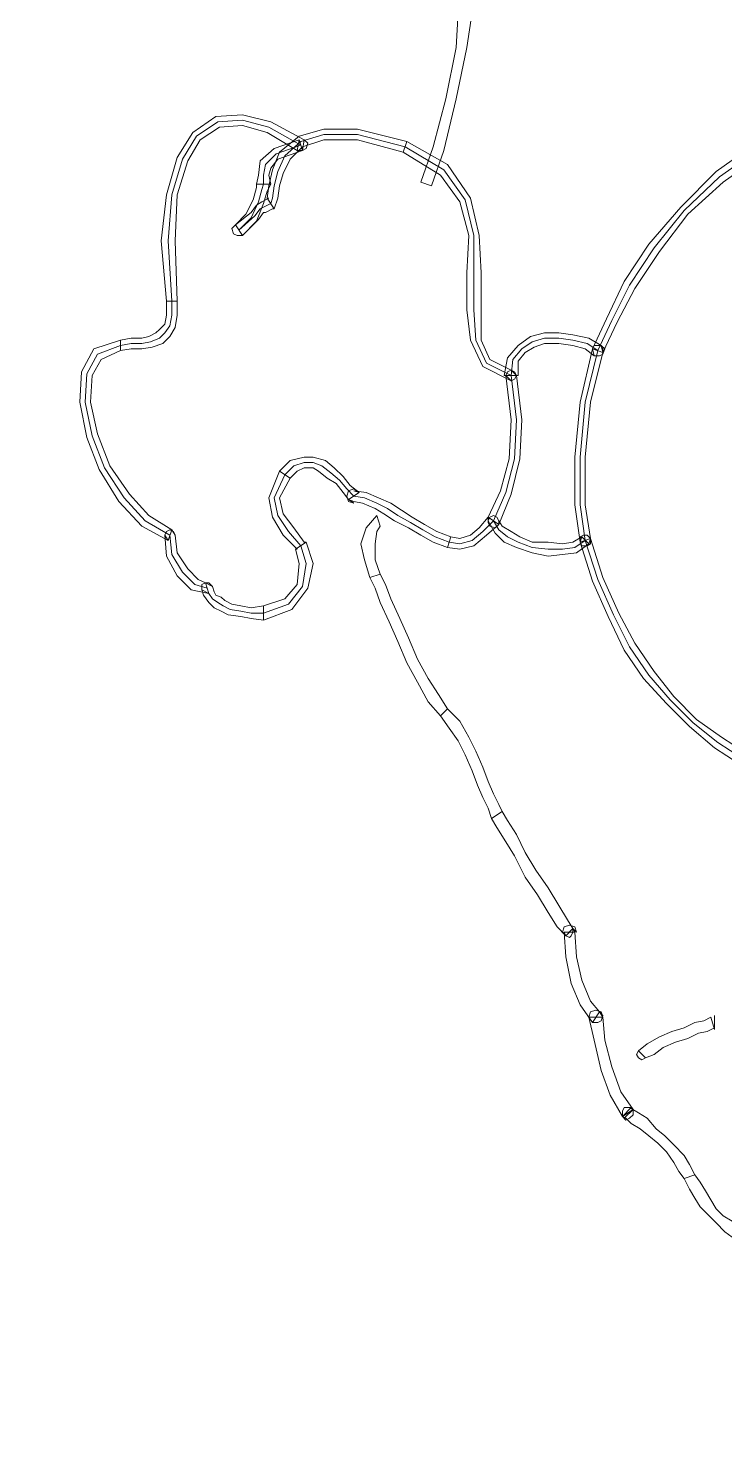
# Model space of a CAD drawing. Header units: millimetres. Extents: x -29311 to -3405, y 28913 to 42880.
# Drawn here: x -26236.81 to -26217.3, y 40302.46 to 40341.75 of the extents above; entities that cross this region are included whole.
import ezdxf

# ---------------------------------------------------------------- set-up
doc = ezdxf.new("R2010")
doc.units = ezdxf.units.MM
for name, color, linetype, lineweight in [('MIM_İnsan', 251, 'Continuous', 9), ('MIM_Selinoks', 251, 'Continuous', 9), ('tarama-betonarme', 252, 'Continuous', 13)]:
    doc.layers.add(name, color=color, linetype=linetype, lineweight=lineweight)

# ---------------------------------------------------------------- blocks, each defined once
blk = doc.blocks.new('160718_InsanKadın')
at = {"layer": 'MIM_İnsan', "flags": 128}
for points in [[(63.062, 46.26), (63.062, 46.26), (62.914, 46.558), (62.765, 46.807), (62.617, 47.055), (62.37, 47.303), (62.172, 47.502), (61.924, 47.75), (61.726, 47.9), (61.479, 48.049), (61.381, 47.75), (61.529, 47.602), (61.726, 47.452), (61.974, 47.303), (62.172, 47.105), (62.32, 46.856), (62.468, 46.608), (62.617, 46.36), (62.765, 46.161), (62.765, 46.161), (63.062, 46.26)], [(63.062, 46.26), (63.062, 46.26), (62.914, 46.558), (62.765, 46.807), (62.617, 47.055), (62.37, 47.303), (62.172, 47.502), (61.924, 47.75), (61.726, 47.9), (61.479, 48.049), (61.381, 47.75), (61.529, 47.602), (61.726, 47.452), (61.974, 47.303), (62.172, 47.105), (62.32, 46.856), (62.468, 46.608), (62.617, 46.36), (62.765, 46.161), (62.765, 46.161), (63.062, 46.26)], [(64.745, 44.571), (64.695, 44.571), (64.547, 44.72), (64.299, 44.869), (64.052, 45.068), (63.804, 45.267), (63.557, 45.515), (63.359, 45.813), (63.211, 46.062), (63.062, 46.26), (62.765, 46.161), (62.914, 45.863), (63.062, 45.615), (63.359, 45.316), (63.607, 45.068), (63.854, 44.869), (64.101, 44.571), (64.348, 44.422), (64.596, 44.273), (64.547, 44.273), (64.596, 44.273), (64.745, 44.273), (64.795, 44.373), (64.795, 44.522), (64.695, 44.571), (64.745, 44.571)], [(64.795, 44.522), (64.695, 44.571), (64.547, 44.72), (64.299, 44.869), (64.052, 45.068), (63.804, 45.267), (63.557, 45.515), (63.359, 45.813), (63.211, 46.062), (63.062, 46.26), (62.765, 46.161), (62.914, 45.863), (63.062, 45.615), (63.359, 45.316), (63.607, 45.068), (63.854, 44.869), (64.101, 44.571), (64.348, 44.422), (64.596, 44.273), (64.497, 44.323), (64.596, 44.273), (64.745, 44.273), (64.795, 44.373), (64.795, 44.522), (64.695, 44.571), (64.795, 44.522)], [(64.745, 44.571), (64.497, 44.323), (64.843, 43.826), (65.09, 43.131), (65.289, 42.386), (65.339, 41.74), (65.734, 41.74), (65.586, 42.386), (65.387, 43.23), (65.14, 43.926), (64.795, 44.522), (64.547, 44.273), (64.795, 44.522), (64.695, 44.621), (64.596, 44.571), (64.497, 44.472), (64.497, 44.323), (64.745, 44.571)], [(65.635, 41.889), (65.734, 41.74), (65.586, 42.386), (65.387, 43.23), (65.14, 43.926), (64.795, 44.522), (64.497, 44.323), (64.843, 43.826), (65.09, 43.131), (65.289, 42.386), (65.339, 41.74), (65.437, 41.591), (65.339, 41.74), (65.387, 41.591), (65.537, 41.541), (65.684, 41.591), (65.734, 41.74), (65.635, 41.889)], [(62.221, 42.088), (62.32, 41.74), (62.518, 41.839), (62.765, 41.889), (63.062, 42.038), (63.409, 42.137), (63.756, 42.286), (64.101, 42.485), (64.348, 42.684), (64.151, 42.882), (63.904, 42.783), (63.656, 42.584), (63.31, 42.435), (62.964, 42.336), (62.667, 42.187), (62.42, 42.137), (62.221, 42.038), (62.221, 41.69), (62.221, 42.088)], [(64.348, 42.684), (64.398, 42.783), (64.348, 42.882), (64.25, 42.932), (64.151, 42.882), (64.348, 42.684)], [(65.339, 41.74), (65.437, 41.591), (65.684, 41.293), (65.932, 40.697), (66.081, 40.051), (66.13, 39.356), (66.426, 39.356), (66.378, 40.051), (66.229, 40.796), (65.981, 41.392), (65.635, 41.889), (65.734, 41.74), (65.635, 41.889), (65.487, 41.889), (65.387, 41.839), (65.339, 41.69), (65.437, 41.591), (65.339, 41.74)], [(66.378, 39.455), (66.426, 39.356), (66.378, 40.051), (66.229, 40.796), (65.981, 41.392), (65.635, 41.889), (65.437, 41.591), (65.684, 41.293), (65.932, 40.697), (66.081, 40.051), (66.13, 39.356), (66.179, 39.256), (66.081, 39.356), (66.13, 39.207), (66.278, 39.157), (66.426, 39.207), (66.476, 39.356), (66.378, 39.455)], [(66.13, 39.356), (66.179, 39.256), (66.328, 39.008), (66.575, 38.61), (66.872, 38.114), (67.218, 37.617), (67.515, 37.12), (67.762, 36.623), (68.01, 36.226), (68.158, 35.978), (68.456, 36.176), (68.307, 36.425), (68.059, 36.822), (67.812, 37.22), (67.515, 37.816), (67.169, 38.312), (66.872, 38.809), (66.625, 39.207), (66.378, 39.455), (66.426, 39.356), (66.378, 39.455), (66.278, 39.505), (66.229, 39.455), (66.179, 39.356), (66.179, 39.256), (66.13, 39.356)], [(68.456, 36.176), (68.456, 36.176), (68.307, 36.425), (68.059, 36.822), (67.812, 37.22), (67.515, 37.816), (67.169, 38.312), (66.872, 38.809), (66.625, 39.207), (66.378, 39.455), (66.179, 39.256), (66.328, 39.008), (66.575, 38.61), (66.872, 38.114), (67.218, 37.617), (67.515, 37.12), (67.762, 36.623), (68.01, 36.226), (68.158, 35.978), (68.158, 35.978), (68.456, 36.176)], [(68.158, 35.978), (68.158, 35.978), (68.257, 35.779), (68.406, 35.481), (68.554, 35.133), (68.703, 34.736), (68.9, 34.289), (69.098, 33.891), (69.345, 33.444), (69.692, 33.097), (69.89, 33.295), (69.642, 33.643), (69.395, 33.991), (69.198, 34.388), (69, 34.835), (68.851, 35.233), (68.703, 35.58), (68.554, 35.878), (68.456, 36.176), (68.456, 36.176), (68.158, 35.978)], [(69.89, 33.295), (69.89, 33.295), (69.642, 33.643), (69.395, 33.991), (69.198, 34.388), (69, 34.835), (68.851, 35.233), (68.703, 35.58), (68.554, 35.878), (68.456, 36.176), (68.158, 35.978), (68.257, 35.779), (68.406, 35.481), (68.554, 35.133), (68.703, 34.736), (68.9, 34.289), (69.098, 33.891), (69.345, 33.444), (69.692, 33.097), (69.692, 33.097), (69.89, 33.295)], [(69.692, 33.097), (69.692, 33.097), (69.939, 32.699), (70.236, 32.252), (70.533, 31.706), (70.781, 31.11), (71.028, 30.563), (71.275, 30.017), (71.423, 29.619), (71.572, 29.321), (71.869, 29.421), (71.72, 29.719), (71.572, 30.116), (71.325, 30.663), (71.078, 31.209), (70.83, 31.805), (70.533, 32.352), (70.236, 32.898), (69.89, 33.295), (69.89, 33.295), (69.692, 33.097)], [(71.869, 29.421), (71.869, 29.421), (71.72, 29.719), (71.572, 30.116), (71.325, 30.663), (71.078, 31.209), (70.83, 31.805), (70.533, 32.352), (70.236, 32.898), (69.89, 33.295), (69.692, 33.097), (69.939, 32.699), (70.236, 32.252), (70.533, 31.706), (70.781, 31.11), (71.028, 30.563), (71.275, 30.017), (71.423, 29.619), (71.572, 29.321), (71.572, 29.321), (71.869, 29.421)], [(67.911, 23.758), (67.762, 25), (67.812, 26.093), (68.059, 27.036), (68.406, 27.831), (68.703, 28.129), (69, 28.378), (69.345, 28.477), (69.642, 28.427), (70.039, 28.278), (70.384, 28.079), (70.731, 27.881), (71.078, 27.682), (71.375, 27.483), (71.672, 27.334), (72.017, 27.185), (72.314, 27.136), (72.512, 26.937), (72.711, 26.689), (72.958, 26.49), (73.205, 26.291), (73.452, 26.192), (73.7, 26.192), (73.997, 26.291), (74.244, 26.54), (74.541, 27.185), (74.442, 27.682), (74.145, 28.129), (73.798, 28.527), (73.65, 29.023), (73.749, 29.669), (74.145, 30.166), (74.838, 30.414), (75.184, 30.414), (75.481, 30.365), (75.778, 30.315), (75.975, 30.216), (76.124, 30.116), (76.272, 30.017), (76.372, 29.868), (76.421, 29.719), (76.767, 29.619), (77.113, 29.272), (77.41, 28.775), (77.46, 28.229), (78.152, 27.831), (78.746, 27.185), (79.291, 26.341), (79.636, 25.447), (79.835, 24.503), (79.785, 23.708), (79.488, 23.162), (78.845, 22.913), (78.548, 22.864), (78.252, 22.864), (78.004, 22.814), (77.756, 22.715), (77.608, 22.566), (77.46, 22.367), (77.41, 22.069), (77.41, 21.672), (77.509, 19.983), (77.41, 18.691), (77.113, 17.698), (76.717, 17.052), (76.124, 16.654), (75.431, 16.605), (74.689, 16.803), (73.798, 17.3), (74.491, 17.549), (74.788, 17.847), (74.838, 18.145), (74.838, 18.393), (74.887, 18.542), (74.986, 18.89), (75.184, 19.337), (75.53, 19.685), (75.085, 19.287), (74.936, 19.089), (74.838, 19.039), (74.639, 18.939), (74.59, 18.79), (74.541, 18.443), (74.442, 18.045), (74.244, 17.598), (73.798, 17.201), (73.155, 17.002), (72.215, 17.002), (70.88, 17.35), (69.791, 17.996), (69.198, 18.84), (68.95, 19.834), (68.95, 20.877), (68.95, 21.92), (68.9, 22.764), (68.603, 23.41), (67.911, 23.758), (67.911, 23.758)], [(74.838, 30.613), (74.838, 30.613), (74.046, 30.315), (73.601, 29.719), (73.452, 29.023), (73.65, 28.427), (73.947, 28.626), (73.848, 29.023), (73.897, 29.619), (74.244, 30.017), (74.838, 30.216), (74.838, 30.216), (74.838, 30.613)], [(76.372, 29.868), (76.569, 29.768), (76.52, 29.917), (76.372, 30.116), (76.223, 30.265), (76.025, 30.365), (75.827, 30.464), (75.481, 30.514), (75.184, 30.563), (74.838, 30.613), (74.838, 30.216), (75.184, 30.265), (75.481, 30.216), (75.728, 30.166), (75.926, 30.066), (76.025, 29.967), (76.173, 29.917), (76.223, 29.818), (76.272, 29.669), (76.47, 29.57), (76.272, 29.669), (76.372, 29.57), (76.47, 29.57), (76.569, 29.619), (76.569, 29.768), (76.372, 29.868)], [(77.509, 28.378), (77.608, 28.229), (77.558, 28.825), (77.262, 29.371), (76.866, 29.768), (76.372, 29.868), (76.47, 29.57), (76.669, 29.47), (76.964, 29.172), (77.262, 28.725), (77.311, 28.229), (77.41, 28.079), (77.311, 28.229), (77.361, 28.129), (77.46, 28.079), (77.558, 28.129), (77.608, 28.229), (77.509, 28.378)], [(71.572, 29.321), (71.572, 29.321), (71.72, 28.924), (71.72, 28.477), (71.672, 28.129), (71.572, 27.98), (71.672, 27.682), (71.968, 28.03), (72.117, 28.477), (72.017, 28.924), (71.869, 29.421), (71.869, 29.421), (71.572, 29.321)], [(71.672, 27.682), (71.672, 27.682), (71.968, 28.03), (72.117, 28.477), (72.017, 28.924), (71.869, 29.421), (71.572, 29.321), (71.72, 28.924), (71.72, 28.477), (71.672, 28.129), (71.572, 27.98), (71.572, 27.98), (71.672, 27.682)], [(68.554, 27.732), (68.554, 27.831), (68.356, 28.179), (68.109, 28.427), (67.762, 28.576), (67.317, 28.725), (66.872, 28.825), (66.476, 28.775), (66.081, 28.725), (65.734, 28.477), (65.932, 28.278), (66.179, 28.427), (66.476, 28.477), (66.872, 28.427), (67.317, 28.427), (67.664, 28.278), (67.911, 28.129), (68.158, 27.98), (68.257, 27.831), (68.257, 27.93), (68.257, 27.831), (68.307, 27.732), (68.406, 27.682), (68.505, 27.732), (68.554, 27.831), (68.554, 27.732)], [(65.734, 28.477), (65.684, 28.328), (65.833, 27.384), (65.833, 26.043), (65.684, 24.503), (65.339, 23.112), (65.635, 23.013), (65.981, 24.503), (66.13, 26.043), (66.13, 27.384), (65.981, 28.427), (65.932, 28.278), (65.981, 28.427), (65.932, 28.527), (65.784, 28.527), (65.684, 28.477), (65.684, 28.328), (65.734, 28.477)], [(65.635, 23.013), (65.635, 23.013), (65.981, 24.503), (66.13, 26.043), (66.13, 27.384), (65.981, 28.427), (65.684, 28.328), (65.833, 27.384), (65.833, 26.043), (65.684, 24.503), (65.339, 23.112), (65.339, 23.112), (65.339, 23.112), (65.339, 22.963), (65.437, 22.913), (65.586, 22.913), (65.635, 23.013), (65.635, 23.013)], [(68.406, 27.831), (68.059, 27.036), (67.812, 26.093), (67.762, 25), (67.911, 23.758), (67.862, 23.311), (67.614, 23.013), (67.317, 22.814), (66.971, 22.715), (66.575, 22.715), (66.179, 22.764), (65.784, 22.864), (65.487, 23.062), (65.833, 24.503), (65.981, 26.043), (65.981, 27.384), (65.833, 28.378), (66.13, 28.576), (66.476, 28.626), (66.872, 28.626), (67.317, 28.576), (67.714, 28.427), (68.01, 28.278), (68.257, 28.079), (68.406, 27.831), (68.406, 27.831)], [(69.692, 28.576), (69.692, 28.576), (69.345, 28.626), (68.95, 28.527), (68.603, 28.229), (68.257, 27.93), (68.554, 27.732), (68.801, 28.03), (69.049, 28.229), (69.345, 28.328), (69.593, 28.278), (69.593, 28.278), (69.692, 28.576)], [(72.463, 27.235), (72.314, 27.285), (72.067, 27.334), (71.72, 27.483), (71.473, 27.632), (71.176, 27.831), (70.781, 28.03), (70.434, 28.229), (70.088, 28.427), (69.692, 28.576), (69.593, 28.278), (69.989, 28.129), (70.336, 27.93), (70.681, 27.732), (70.978, 27.533), (71.275, 27.334), (71.622, 27.185), (71.968, 27.036), (72.314, 26.987), (72.166, 27.036), (72.314, 26.937), (72.463, 26.987), (72.512, 27.136), (72.463, 27.285), (72.314, 27.334), (72.463, 27.235)], [(73.65, 28.427), (73.7, 28.427), (73.997, 28.03), (74.294, 27.632), (74.392, 27.185), (74.095, 26.639), (74.392, 26.44), (74.689, 27.185), (74.59, 27.732), (74.294, 28.229), (73.897, 28.626), (73.947, 28.626), (73.65, 28.427)], [(78.845, 22.764), (78.845, 22.764), (79.588, 23.013), (79.933, 23.659), (79.983, 24.503), (79.785, 25.496), (79.439, 26.391), (78.894, 27.285), (78.252, 27.98), (77.509, 28.378), (77.41, 28.079), (78.053, 27.682), (78.597, 27.086), (79.142, 26.291), (79.488, 25.397), (79.686, 24.503), (79.636, 23.758), (79.389, 23.311), (78.845, 23.062), (78.845, 23.062), (78.845, 22.764)], [(68.257, 27.93), (68.257, 27.93), (67.911, 27.086), (67.664, 26.093), (67.614, 25), (67.762, 23.758), (68.059, 23.758), (67.911, 25), (67.961, 26.093), (68.208, 26.987), (68.554, 27.732), (68.554, 27.732), (68.554, 27.732), (68.554, 27.881), (68.505, 27.98), (68.356, 28.03), (68.257, 27.93), (68.257, 27.93)], [(68.109, 23.758), (68.059, 23.758), (67.911, 25), (67.961, 26.093), (68.208, 26.987), (68.554, 27.732), (68.257, 27.93), (67.911, 27.086), (67.664, 26.093), (67.614, 25), (67.762, 23.758), (67.714, 23.758), (67.762, 23.758), (67.812, 23.659), (67.911, 23.609), (68.01, 23.659), (68.059, 23.758), (68.109, 23.758)], [(74.095, 26.639), (74.095, 26.639), (73.897, 26.44), (73.7, 26.341), (73.452, 26.341), (73.303, 26.44), (73.056, 26.639), (72.809, 26.788), (72.611, 27.036), (72.463, 27.235), (72.166, 27.036), (72.413, 26.838), (72.611, 26.589), (72.859, 26.341), (73.106, 26.142), (73.452, 26.043), (73.7, 26.043), (74.095, 26.142), (74.392, 26.44), (74.392, 26.44), (74.095, 26.639)], [(65.339, 23.112), (65.387, 22.913), (65.734, 22.715), (66.179, 22.615), (66.575, 22.566), (66.971, 22.566), (67.367, 22.665), (67.714, 22.913), (68.01, 23.261), (68.109, 23.758), (67.714, 23.758), (67.714, 23.36), (67.515, 23.112), (67.268, 22.963), (66.971, 22.864), (66.575, 22.864), (66.179, 22.913), (65.833, 23.013), (65.586, 23.211), (65.635, 23.013), (65.586, 23.211), (65.437, 23.211), (65.339, 23.162), (65.289, 23.013), (65.387, 22.913), (65.339, 23.112)], [(67.762, 23.758), (67.911, 23.609), (68.505, 23.311), (68.753, 22.764), (68.753, 21.92), (68.753, 20.877), (68.801, 19.834), (69.049, 18.79), (69.692, 17.847), (70.83, 17.201), (70.929, 17.499), (69.89, 18.145), (69.345, 18.89), (69.098, 19.834), (69.148, 20.877), (69.148, 21.92), (69.049, 22.764), (68.703, 23.509), (67.911, 23.907), (68.059, 23.758), (67.911, 23.907), (67.812, 23.857), (67.762, 23.758), (67.812, 23.659), (67.911, 23.609), (67.762, 23.758)], [(77.558, 21.672), (77.558, 21.672), (77.558, 22.069), (77.608, 22.317), (77.756, 22.466), (77.855, 22.566), (78.053, 22.665), (78.252, 22.715), (78.548, 22.715), (78.845, 22.764), (78.845, 23.062), (78.548, 23.013), (78.252, 23.013), (77.955, 22.963), (77.658, 22.864), (77.46, 22.665), (77.311, 22.417), (77.262, 22.069), (77.262, 21.672), (77.262, 21.672), (77.558, 21.672)], [(73.749, 17.449), (73.7, 17.151), (74.639, 16.654), (75.431, 16.456), (76.173, 16.505), (76.816, 16.952), (77.262, 17.648), (77.558, 18.691), (77.707, 19.983), (77.558, 21.672), (77.262, 21.672), (77.311, 19.983), (77.262, 18.691), (76.964, 17.747), (76.619, 17.151), (76.074, 16.803), (75.431, 16.754), (74.739, 16.952), (73.897, 17.449), (73.848, 17.151), (73.897, 17.449), (73.749, 17.449), (73.65, 17.4), (73.601, 17.251), (73.7, 17.151), (73.749, 17.449)], [(74.739, 18.79), (74.689, 18.79), (74.887, 18.89), (75.036, 18.989), (75.184, 19.188), (75.63, 19.536), (75.431, 19.834), (74.986, 19.387), (74.838, 19.188), (74.788, 19.188), (74.59, 19.089), (74.541, 19.089), (74.739, 18.79)], [(75.63, 19.536), (75.431, 19.834), (75.036, 19.436), (74.838, 18.939), (74.739, 18.592), (74.639, 18.393), (75.036, 18.393), (75.036, 18.492), (75.134, 18.84), (75.333, 19.238), (75.63, 19.536), (75.431, 19.834), (75.63, 19.536), (75.728, 19.635), (75.678, 19.784), (75.58, 19.834), (75.431, 19.834), (75.63, 19.536)], [(70.83, 17.201), (70.83, 17.201), (72.215, 16.853), (73.155, 16.853), (73.848, 17.052), (74.392, 17.499), (74.59, 17.996), (74.689, 18.443), (74.739, 18.79), (74.739, 18.79), (74.541, 19.089), (74.442, 18.79), (74.392, 18.443), (74.294, 18.095), (74.095, 17.698), (73.749, 17.35), (73.155, 17.151), (72.215, 17.151), (70.929, 17.499), (70.929, 17.499), (70.83, 17.201)], [(70.137, 18.443), (70.137, 18.443), (69.791, 17.449), (69.445, 16.009), (69.148, 14.568), (69, 13.575), (69.395, 13.575), (69.445, 14.568), (69.742, 16.009), (70.088, 17.35), (70.434, 18.343), (70.434, 18.343), (70.137, 18.443)], [(69.395, 13.575), (69.395, 13.575), (69.445, 14.568), (69.742, 16.009), (70.088, 17.35), (70.434, 18.343), (70.137, 18.443), (69.791, 17.449), (69.445, 16.009), (69.148, 14.568), (69, 13.575), (69, 13.575), (69.395, 13.575)], [(74.639, 18.393), (74.639, 18.393), (74.689, 18.145), (74.639, 17.946), (74.442, 17.698), (73.749, 17.449), (73.848, 17.151), (74.541, 17.4), (74.936, 17.747), (74.986, 18.145), (75.036, 18.393), (75.036, 18.393), (74.639, 18.393)]]:
    blk.add_lwpolyline(points, close=True, dxfattribs=at)
for points in [[(61.331, 34.339), (62.023, 33.891), (62.716, 33.395), (63.359, 32.749), (63.904, 32.053), (64.448, 31.259), (64.893, 30.414), (65.339, 29.421), (65.684, 28.328), (65.684, 28.328), (65.684, 28.328), (65.784, 28.229), (65.882, 28.229), (65.981, 28.278), (65.981, 28.427), (65.981, 28.427), (65.981, 28.427), (65.981, 28.427), (65.635, 29.52), (65.19, 30.514), (64.745, 31.457), (64.201, 32.252), (63.557, 32.948), (62.914, 33.593), (62.221, 34.189), (61.529, 34.636)], [(61.429, 34.487), (62.123, 34.04), (62.815, 33.494), (63.459, 32.848), (64.052, 32.153), (64.596, 31.358), (65.042, 30.464), (65.487, 29.47), (65.833, 28.378), (65.981, 27.384), (65.981, 26.043), (65.833, 24.503), (65.487, 23.062), (65.09, 22.218), (64.596, 21.224), (63.904, 20.181), (63.062, 19.138), (62.073, 18.194), (60.885, 17.35)], [(60.984, 17.201), (62.172, 18.045), (63.162, 19.039), (64.052, 20.082), (64.745, 21.125), (65.239, 22.168), (65.635, 23.013), (65.339, 23.112), (64.942, 22.268), (64.448, 21.324), (63.756, 20.281), (62.964, 19.238), (61.974, 18.343), (60.787, 17.499)]]:
    blk.add_lwpolyline(points, dxfattribs=at)

msp = doc.modelspace()

# ---------------------------------------------------------------- hatches: boundary and pattern name
at = {"layer": 'tarama-betonarme'}
h = msp.add_hatch(dxfattribs=at)
h.set_pattern_fill('ANSI35', color=256, scale=25, style=0)
h.set_pattern_definition([(45, (-75202.6075, 54657.0166), (-4.4194174, 4.4194174), []), (45, (-75198.188, 54657.0166), (-4.4194174, 4.4194174), [7.8125, -1.5625, 0, -1.5625])])
edge = h.paths.add_edge_path()
edge.add_line((-26717.283, 40362.768), (-26717.283, 40282.768))
edge.add_line((-26717.283, 40282.768), (-26797.283, 40282.768))
edge.add_line((-26797.283, 40282.768), (-26797.283, 40362.768))
h.paths.add_polyline_path([(-25967.283, 40362.768), (-25887.283, 40362.768), (-25887.283, 40282.768), (-25967.283, 40282.768)])

# ---------------------------------------------------------------- block references
at = {"layer": 'MIM_Selinoks', "rotation": 179.9999999999886}
msp.add_blockref('160718_InsanKadın', (-26155.38, 40355.768), dxfattribs=at)

doc.saveas('drawing.dxf')
